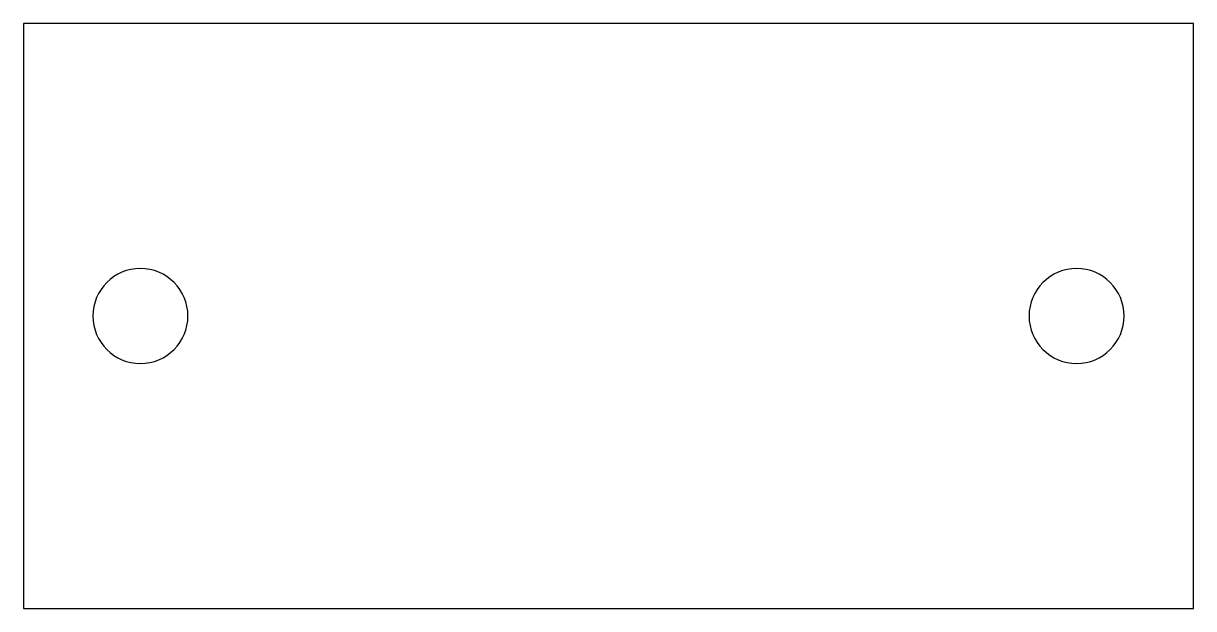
# Model space of a CAD drawing. Header units: inches. Extents: x 0 to 10, y 0 to 5.
import ezdxf

# ---------------------------------------------------------------- set-up
doc = ezdxf.new("R2010")
doc.units = ezdxf.units.IN
doc.header["$MEASUREMENT"] = 0
doc.layers.add('CUT', color=7, linetype='Continuous')

msp = doc.modelspace()

# ---------------------------------------------------------------- linework, layer by layer
at = {"layer": 'CUT'}
for p, q in [((10, 5), (0, 5)), ((0, 5), (0, 0)), ((10, 0), (10, 5)), ((0, 0), (10, 0))]:
    msp.add_line(p, q, dxfattribs=at)
for centre, start, end in [((1, 2.5), 90, 270), ((1, 2.5), 270, 450), ((9, 2.5), 90, 270), ((9, 2.5), 270, 450)]:
    msp.add_arc(centre, 0.406, start, end, dxfattribs=at)

doc.saveas('drawing.dxf')
